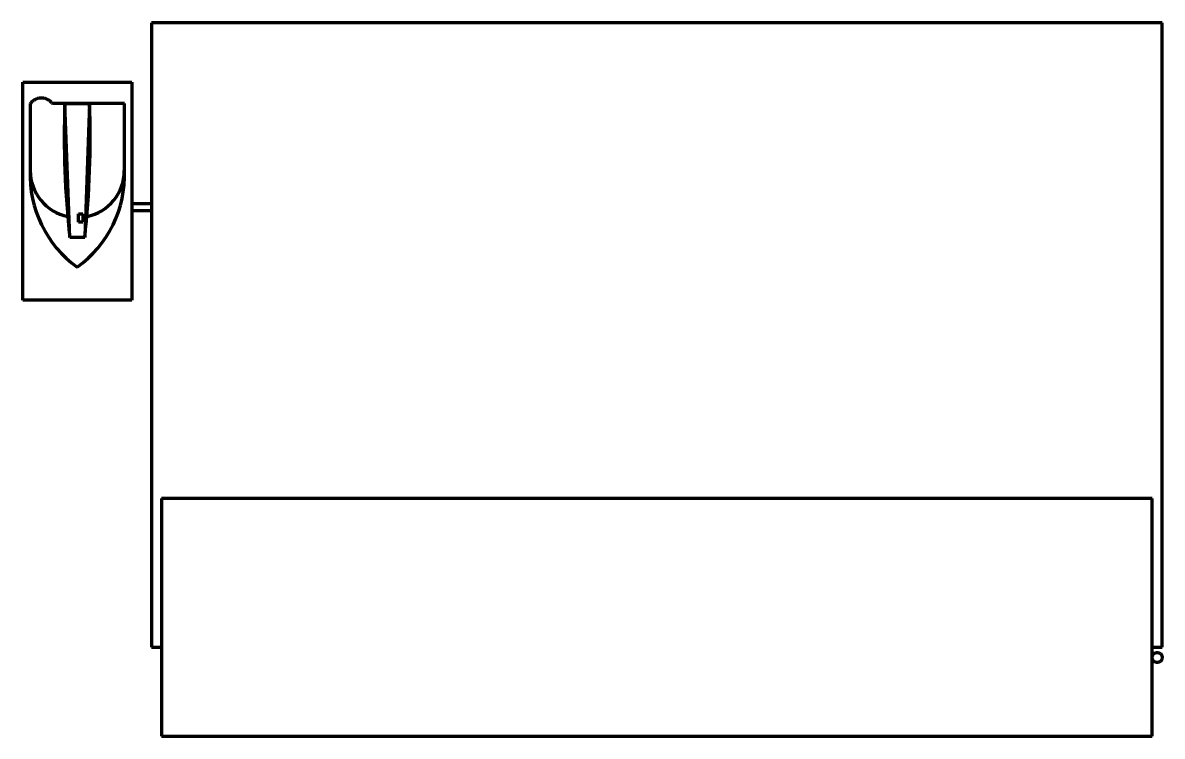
# Model space of a CAD drawing. Header units: inches. Extents: x 777.1 to 834.6, y 581 to 617.
import ezdxf

# ---------------------------------------------------------------- set-up
doc = ezdxf.new("R2010")
doc.units = ezdxf.units.IN
doc.header["$LTSCALE"] = 20
doc.header["$MEASUREMENT"] = 0
doc.linetypes.add('ACAD_ISO02W100', pattern=[15, 12, -3])
doc.layers.add('steam and iron', color=43, linetype='Continuous')

msp = doc.modelspace()

# ---------------------------------------------------------------- linework, layer by layer
at = {"layer": 'steam and iron', "linetype": 'ACAD_ISO02W100', "lineweight": 100}
for p, q in [((834.624, 616.961), (783.624, 616.961)), ((783.624, 616.961), (783.624, 585.461)), ((834.624, 585.461), (834.624, 616.961)), ((777.505, 612.88), (777.499, 612.88)), ((777.499, 612.88), (777.499, 609.014)), ((782.249, 612.88), (778.62, 612.88)), ((779.249, 612.88), (780.499, 612.88)), ((779.499, 606.13), (779.249, 612.88)), ((780.499, 612.88), (780.249, 606.13)), ((782.249, 609.014), (782.249, 612.88)), ((780.249, 606.13), (779.499, 606.13)), ((783.624, 592.961), (783.624, 585.461)), ((834.124, 592.961), (784.124, 592.961)), ((834.124, 592.961), (784.124, 592.961)), ((784.124, 592.961), (784.124, 580.961)), ((834.124, 580.961), (834.124, 592.961)), ((834.624, 585.461), (834.624, 592.961)), ((783.624, 585.461), (784.124, 585.461)), ((834.124, 585.461), (834.624, 585.461)), ((784.124, 580.961), (834.124, 580.961))]:
    msp.add_line(p, q, dxfattribs=at)
for points in [[(777.124, 613.961), (782.624, 613.961), (782.624, 602.961), (777.124, 602.961)], [(780.159, 606.907), (779.939, 606.907), (779.939, 607.325), (780.159, 607.325)]]:
    msp.add_lwpolyline(points, close=True, dxfattribs=at)
msp.add_lwpolyline([(783.624, 607.831), (782.627, 607.831), (782.627, 607.481), (783.624, 607.481)], dxfattribs=at)
for centre, radius in [((782.249, 607.13), 0), ((834.374, 584.932), 0.254)]:
    msp.add_circle(centre, radius, dxfattribs=at)
for centre, radius, start, end in [((778.063, 612.475), 0.689, 36.01936, 144.62604), ((824.936, 611.193), 45.719, 177.8847, 186.35749), ((734.811, 611.193), 45.719, 353.64251, 2.1153), ((783.186, 609.26), 5.692, 177.52938, 234.41941), ((779.874, 609.505), 2.375, 180, 258.34874), ((776.562, 609.26), 5.692, 305.58059, 2.47062), ((779.874, 609.505), 2.375, 281.65126, 0)]:
    msp.add_arc(centre, radius, start, end, dxfattribs=at)

doc.saveas('drawing.dxf')
